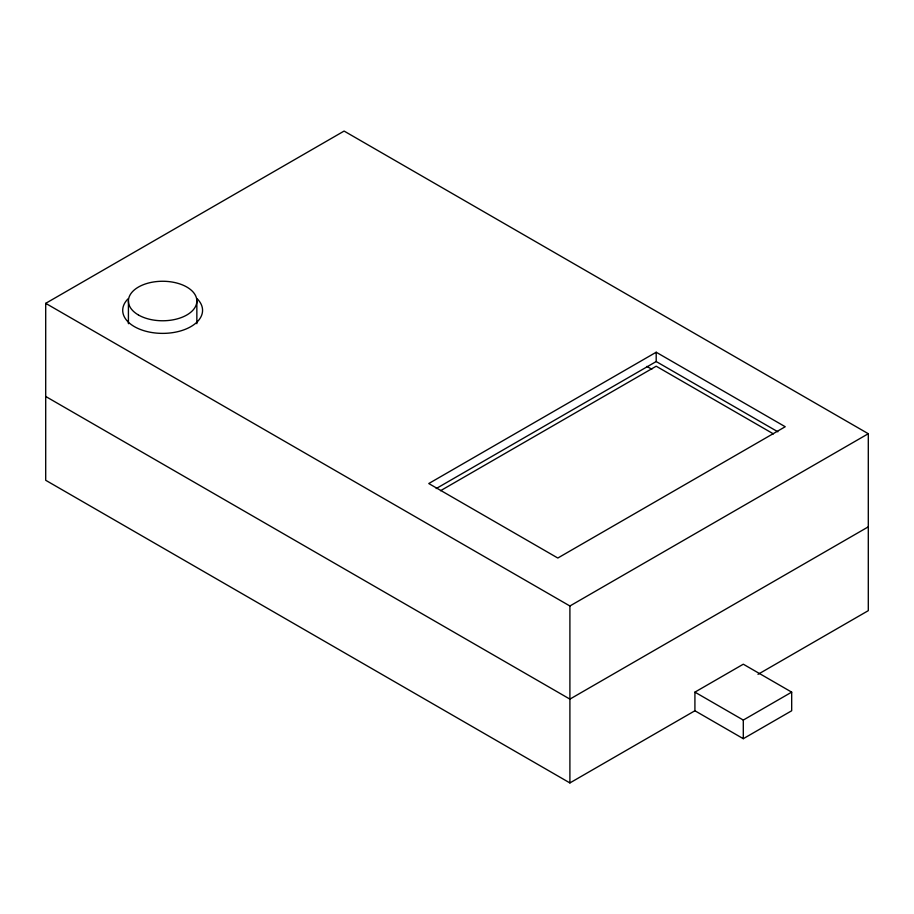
<?xml version="1.0" encoding="UTF-8"?>
<svg xmlns="http://www.w3.org/2000/svg" width="914" height="914" viewBox="0 0 914 914"><rect width="100%" height="100%" fill="white"/><g stroke="black" fill="none" stroke-linecap="round" stroke-linejoin="round"><path stroke-width="1.37" d="M694.914 710.761L694.914 692.138L743.299 664.204L791.684 692.138L791.684 710.761L743.299 738.695L694.914 710.761L569.902 782.932L45.7 480.284L45.7 303.345L344.098 131.068L868.3 433.716L868.3 610.655L758.003 674.338M656.195 352.233L428.769 483.54L557.814 558.031L785.229 426.735L656.195 352.233L656.195 361.544L436.195 488.567M440.537 490.715L656.195 366.206L773.461 433.91M45.7 303.345L569.902 605.993L868.3 433.716M868.3 526.841L569.902 699.119L45.7 396.47M694.914 692.138L743.299 720.072L791.684 692.138M656.195 361.544L777.86 431.785M646.849 366.4L651.785 369.245M743.299 720.072L743.299 738.695M569.902 605.993L569.902 782.932M196.853 301.014L196.853 323.693M128.417 301.014L128.417 323.693M197.207 298.809A39.919 23.044 0 0 1 162.635 333.382A39.919 23.044 0 0 1 128.063 298.809M138.448 314.987A34.218 19.754 0 0 0 195.687 306.133A34.218 19.754 0 0 0 153.78 281.935A34.218 19.754 0 0 0 138.448 314.987"/></g></svg>
